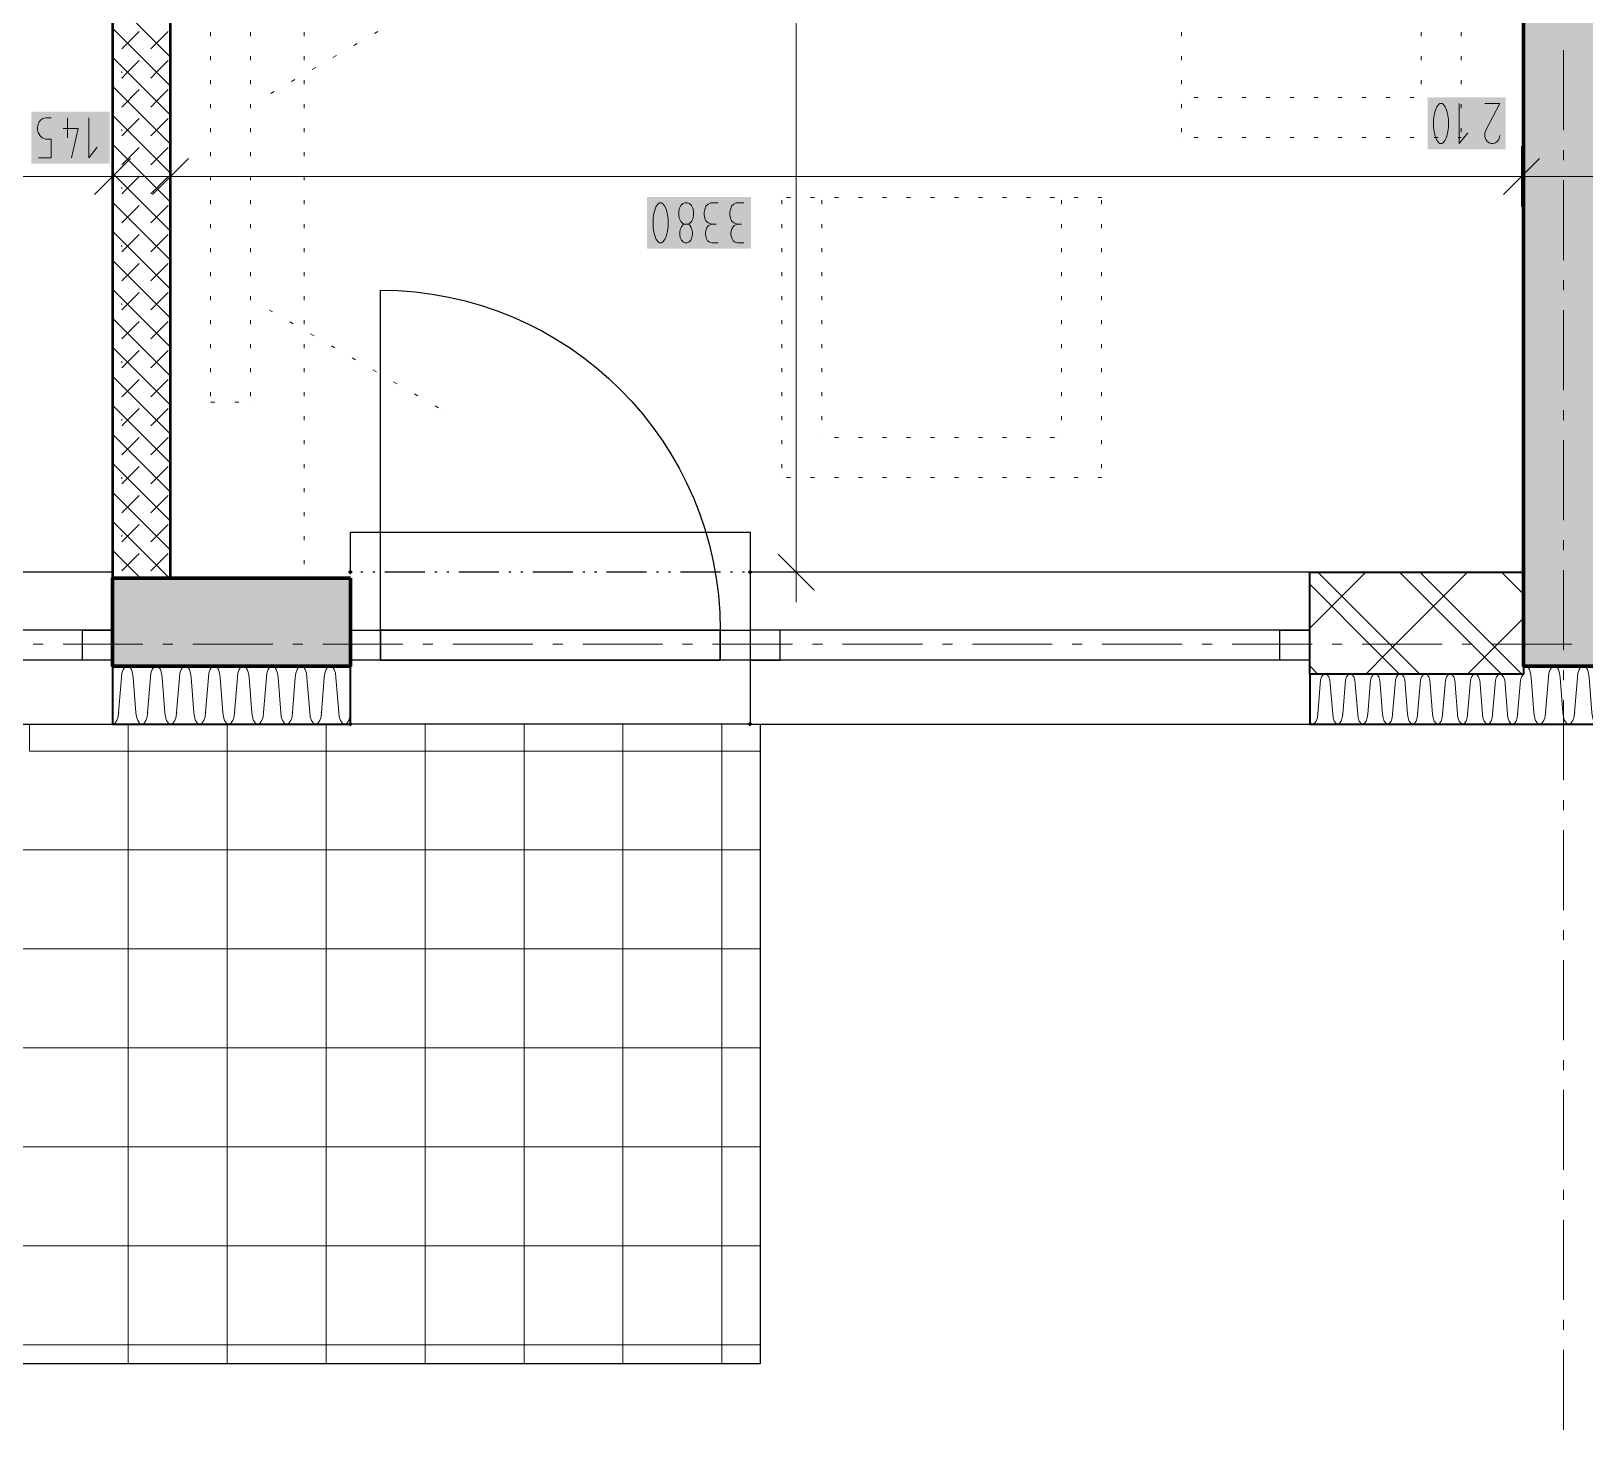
# Model space of a CAD drawing. Header units: millimetres. Extents: x 0 to 594, y 0 to 420.
# Drawn here: x 178.08 to 217.92, y 130.12 to 165.97 of the extents above; entities that cross this region are included whole.
import ezdxf

# ---------------------------------------------------------------- set-up
doc = ezdxf.new("R2010")
doc.units = ezdxf.units.MM
doc.header["$LTSCALE"] = 8
for name, color, linetype in [('PDF_Dvere', 7, 'Continuous'), ('PDF_Koty delkove', 7, 'Continuous'), ('PDF_Nabytek', 7, 'Continuous'), ('PDF_Obecne 0.25', 7, 'Continuous'), ('PDF_Okna', 7, 'Continuous'), ('PDF_Osy hlavni', 7, 'Continuous'), ('PDF_Pricky zdene', 7, 'Continuous'), ('PDF_Srafy', 7, 'Continuous'), ('PDF_Steny obvodove nosne', 7, 'Continuous'), ('PDF_Steny sendvic', 7, 'Continuous'), ('PDF_Zatepleni', 7, 'Continuous')]:
    doc.layers.add(name, color=color, linetype=linetype)

msp = doc.modelspace()

# ---------------------------------------------------------------- hatches: boundary and pattern name
at = {"layer": 'PDF_Steny obvodove nosne', "true_color": 0xc0c0c0, "transparency": 33554559}
msp.add_hatch(color=9, dxfattribs=at).paths.add_polyline_path([(218.401, 149.905), (218.401, 238.31), (216.351, 238.31), (216.351, 149.7), (218.401, 149.7)])

# ---------------------------------------------------------------- linework, layer by layer
at = {"layer": 'PDF_Dvere', "lineweight": 25}
msp.add_lwpolyline([(187.037, 150.622), (187.037, 159.335, -0.414213), (195.749, 150.622)], format="xyb", dxfattribs=at)
for points in [[(187.037, 149.854), (186.268, 149.854), (186.268, 150.622), (187.037, 150.622)], [(187.037, 149.854), (187.037, 150.622)], [(196.518, 149.854), (195.749, 149.854), (195.749, 150.622), (196.518, 150.622)], [(195.749, 149.854), (195.749, 150.622)]]:
    msp.add_lwpolyline(points, close=True, dxfattribs=at)
for points in [[(195.749, 150.622), (187.037, 150.622), (195.749, 150.622)], [(195.749, 149.854), (187.037, 149.854), (195.749, 149.854)]]:
    msp.add_lwpolyline(points, dxfattribs=at)
at = {"layer": 'PDF_Koty delkove', "lineweight": 18}
for points in [[(197.697, 152.109), (197.697, 204.109), (197.697, 212.993), (197.697, 214.479), (197.697, 216.017), (197.697, 235.697), (197.697, 238.464), (197.697, 253.839), (197.697, 256.401), (197.697, 259.169), (197.697, 289.56), (197.697, 291.046), (197.697, 340.194), (197.697, 344.089)], [(214.043, 163.71), (214.043, 163.505), (214.057, 163.404), (214.085, 163.284), (214.126, 163.181), (214.18, 163.113), (214.208, 163.096), (214.262, 163.096), (214.29, 163.113), (214.344, 163.181), (214.385, 163.284), (214.413, 163.404), (214.427, 163.505), (214.427, 163.71), (214.413, 163.813), (214.385, 163.933), (214.344, 164.035), (214.29, 164.104), (214.262, 164.121), (214.208, 164.121), (214.18, 164.104), (214.126, 164.035)], [(214.126, 164.035), (214.085, 163.933), (214.057, 163.813), (214.043, 163.71)], [(214.701, 164.121), (214.701, 163.096), (214.919, 163.369)], [(215.358, 164.121), (215.741, 164.121), (215.385, 163.438), (215.358, 163.369), (215.358, 163.267), (215.385, 163.199), (215.426, 163.148), (215.467, 163.113), (215.522, 163.096), (215.576, 163.096), (215.631, 163.113), (215.672, 163.148), (215.713, 163.199), (215.741, 163.3)], [(178.27, 162.728), (178.598, 162.728), (178.598, 163.206), (178.461, 163.206), (178.366, 163.241), (178.311, 163.292), (178.257, 163.377), (178.243, 163.445), (178.243, 163.513), (178.257, 163.582), (178.284, 163.65), (178.325, 163.701), (178.379, 163.736), (178.461, 163.753), (178.598, 163.753)], [(178.9, 163.479), (179.283, 163.479), (179.118, 162.728)], [(179.009, 163.753), (179.009, 163.241)], [(179.557, 163.753), (179.557, 162.728), (179.775, 163.001)], [(180.169, 163.019), (180.169, 162.251), (180.169, 161.482)], [(181.655, 163.019), (181.655, 162.251), (181.655, 161.482)], [(216.3, 163.019), (216.3, 162.251), (216.3, 161.482)], [(180.631, 162.712), (179.708, 161.789)], [(182.117, 162.712), (181.194, 161.789)], [(216.761, 162.712), (215.839, 161.789)], [(218.453, 162.251), (216.3, 162.251), (181.655, 162.251), (180.169, 162.251), (153.878, 162.251), (151.726, 162.251), (138.913, 162.251), (136.556, 162.251), (123.744, 162.251), (121.591, 162.251), (65.422, 162.251), (61.629, 162.251), (60.86, 162.251)], [(194.029, 161.161), (194.029, 160.956), (194.043, 160.855), (194.07, 160.735), (194.111, 160.632), (194.165, 160.564), (194.193, 160.547), (194.247, 160.547), (194.275, 160.564), (194.329, 160.632), (194.37, 160.735), (194.398, 160.855), (194.412, 160.956), (194.412, 161.161), (194.398, 161.264), (194.37, 161.384), (194.329, 161.486), (194.275, 161.555), (194.247, 161.572)], [(194.247, 161.572), (194.193, 161.572), (194.165, 161.555), (194.111, 161.486), (194.07, 161.384), (194.043, 161.264), (194.029, 161.161)], [(194.959, 161.042), (195.014, 161.094), (195.055, 161.179), (195.069, 161.264), (195.069, 161.332), (195.055, 161.418), (195.014, 161.504), (194.959, 161.555), (194.904, 161.572), (194.85, 161.572), (194.795, 161.555), (194.74, 161.504), (194.7, 161.418), (194.686, 161.332)], [(195.698, 161.572), (195.507, 161.572), (195.439, 161.537), (195.384, 161.486), (195.357, 161.401), (195.343, 161.332), (195.343, 161.264), (195.357, 161.179), (195.384, 161.111), (195.439, 161.06), (195.534, 161.025)], [(196.355, 161.572), (196.164, 161.572), (196.096, 161.537), (196.041, 161.486), (196.014, 161.401), (196, 161.332), (196, 161.264), (196.014, 161.179), (196.041, 161.111), (196.096, 161.06), (196.191, 161.025)], [(194.686, 161.332), (194.686, 161.264), (194.7, 161.179), (194.74, 161.094), (194.795, 161.042), (194.822, 161.025), (194.932, 161.025), (194.959, 161.042)], [(194.932, 161.025), (194.959, 161.008), (195, 160.956), (195.027, 160.889), (195.041, 160.82), (195.041, 160.751), (195.027, 160.684), (195, 160.615), (194.945, 160.564), (194.904, 160.547), (194.85, 160.547), (194.809, 160.564), (194.754, 160.615), (194.727, 160.684), (194.713, 160.751), (194.713, 160.82), (194.727, 160.889), (194.754, 160.956), (194.795, 161.008), (194.822, 161.025)], [(195.698, 160.547), (195.534, 160.547), (195.479, 160.564), (195.425, 160.599), (195.397, 160.65), (195.37, 160.751), (195.37, 160.82), (195.397, 160.922), (195.452, 160.991), (195.534, 161.025), (195.643, 161.025)], [(196.355, 160.547), (196.191, 160.547), (196.136, 160.564), (196.082, 160.599), (196.054, 160.65), (196.027, 160.751), (196.027, 160.82), (196.054, 160.922), (196.109, 160.991), (196.191, 161.025), (196.3, 161.025)], [(198.158, 151.647), (197.236, 152.57)], [(198.466, 152.109), (197.697, 152.109), (196.928, 152.109)], [(197.697, 152.109), (197.697, 151.34)]]:
    msp.add_lwpolyline(points, dxfattribs=at)
at = {"layer": 'PDF_Koty delkove', "color": 7, "lineweight": 18, "true_color": 0xffffff, "transparency": 33554559}
for points in [[(215.895, 164.275), (213.89, 164.275), (215.895, 162.943), (213.89, 162.943)], [(180.094, 163.907), (178.089, 163.907), (180.094, 162.574), (178.089, 162.574)], [(196.537, 161.726), (193.875, 161.726), (196.537, 160.394), (193.875, 160.394)]]:
    msp.add_solid(points, dxfattribs=at)
at = {"layer": 'PDF_Nabytek', "lineweight": 13}
for points in [[(181.655, 165.841), (181.655, 165.944)], [(182.68, 165.841), (182.68, 165.944)], [(183.705, 165.841), (183.705, 165.944)], [(185.081, 165.841), (185.081, 165.944)], [(186.886, 165.91), (186.975, 165.961)], [(207.579, 165.841), (207.579, 165.944)], [(213.729, 165.841), (213.729, 165.944)], [(214.754, 165.841), (214.754, 165.944)], [(186.354, 165.602), (186.442, 165.653)], [(181.655, 165.226), (181.655, 165.329)], [(182.68, 165.226), (182.68, 165.329)], [(183.705, 165.226), (183.705, 165.329)], [(185.081, 165.226), (185.081, 165.329)], [(185.288, 164.987), (185.377, 165.038)], [(185.821, 165.295), (185.91, 165.346)], [(207.579, 165.226), (207.579, 165.329)], [(213.729, 165.226), (213.729, 165.329)], [(214.754, 165.226), (214.754, 165.329)], [(181.655, 164.611), (181.655, 164.714)], [(182.68, 164.611), (182.68, 164.714)], [(183.705, 164.611), (183.705, 164.714)], [(184.756, 164.68), (184.845, 164.731)], [(185.081, 164.611), (185.081, 164.714)], [(207.579, 164.611), (207.579, 164.714)], [(213.729, 164.611), (213.729, 164.714)], [(214.754, 164.611), (214.754, 164.714)], [(184.193, 164.355), (184.193, 164.355)], [(184.223, 164.372), (184.312, 164.423)], [(207.579, 164.27), (207.579, 164.27)], [(208.009, 164.27), (207.906, 164.27)], [(208.624, 164.27), (208.521, 164.27)], [(209.239, 164.27), (209.136, 164.27)], [(209.854, 164.27), (209.751, 164.27)], [(210.469, 164.27), (210.366, 164.27)], [(211.084, 164.27), (210.981, 164.27)], [(211.699, 164.27), (211.596, 164.27)], [(212.314, 164.27), (212.211, 164.27)], [(212.929, 164.27), (212.826, 164.27)], [(213.544, 164.27), (213.441, 164.27)], [(213.729, 164.27), (213.729, 164.27)], [(213.729, 164.27), (213.729, 164.27)], [(181.655, 163.996), (181.655, 164.099)], [(182.68, 163.996), (182.68, 164.099)], [(183.705, 163.996), (183.705, 164.099)], [(185.081, 163.996), (185.081, 164.099)], [(207.579, 163.996), (207.579, 164.099)], [(214.754, 163.996), (214.754, 164.099)], [(181.655, 163.381), (181.655, 163.484)], [(182.68, 163.381), (182.68, 163.484)], [(183.705, 163.381), (183.705, 163.484)], [(185.081, 163.381), (185.081, 163.484)], [(207.579, 163.381), (207.579, 163.484)], [(214.754, 163.381), (214.754, 163.484)], [(207.579, 163.245), (207.579, 163.245)], [(207.579, 163.245), (207.579, 163.245)], [(208.009, 163.245), (207.906, 163.245)], [(208.624, 163.245), (208.521, 163.245)], [(209.239, 163.245), (209.136, 163.245)], [(209.854, 163.245), (209.751, 163.245)], [(210.469, 163.245), (210.366, 163.245)], [(211.084, 163.245), (210.981, 163.245)], [(211.699, 163.245), (211.596, 163.245)], [(212.314, 163.245), (212.211, 163.245)], [(212.929, 163.245), (212.826, 163.245)], [(213.544, 163.245), (213.441, 163.245)], [(214.159, 163.245), (214.056, 163.245)], [(214.754, 163.245), (214.671, 163.245)], [(214.754, 163.245), (214.754, 163.245)], [(214.754, 163.245), (214.754, 163.245)], [(181.655, 162.766), (181.655, 162.869)], [(182.68, 162.766), (182.68, 162.869)], [(183.705, 162.766), (183.705, 162.869)], [(185.081, 162.766), (185.081, 162.869)], [(181.655, 162.151), (181.655, 162.254)], [(182.68, 162.151), (182.68, 162.254)], [(183.705, 162.151), (183.705, 162.254)], [(185.081, 162.151), (185.081, 162.254)], [(181.655, 161.536), (181.655, 161.639)], [(182.68, 161.536), (182.68, 161.639)], [(183.705, 161.536), (183.705, 161.639)], [(185.081, 161.536), (185.081, 161.639)], [(197.329, 161.708), (197.329, 161.708)], [(197.329, 161.708), (197.329, 161.708)], [(197.329, 161.536), (197.329, 161.639)], [(197.554, 161.708), (197.451, 161.708)], [(198.169, 161.708), (198.066, 161.708)], [(198.354, 161.708), (198.354, 161.708)], [(198.354, 161.536), (198.354, 161.639)], [(198.784, 161.708), (198.681, 161.708)], [(199.399, 161.708), (199.296, 161.708)], [(200.014, 161.708), (199.911, 161.708)], [(200.629, 161.708), (200.526, 161.708)], [(201.244, 161.708), (201.141, 161.708)], [(201.859, 161.708), (201.756, 161.708)], [(202.474, 161.708), (202.371, 161.708)], [(203.089, 161.708), (202.986, 161.708)], [(203.704, 161.708), (203.601, 161.708)], [(204.319, 161.708), (204.216, 161.708)], [(204.504, 161.708), (204.504, 161.708)], [(204.504, 161.536), (204.504, 161.639)], [(204.934, 161.708), (204.831, 161.708)], [(205.529, 161.708), (205.446, 161.708)], [(205.529, 161.708), (205.529, 161.708)], [(205.529, 161.708), (205.529, 161.708)], [(205.529, 161.536), (205.529, 161.639)], [(181.655, 160.921), (181.655, 161.024)], [(182.68, 160.921), (182.68, 161.024)], [(183.705, 160.921), (183.705, 161.024)], [(185.081, 160.921), (185.081, 161.024)], [(197.329, 160.921), (197.329, 161.024)], [(198.354, 160.921), (198.354, 161.024)], [(204.504, 160.921), (204.504, 161.024)], [(205.529, 160.921), (205.529, 161.024)], [(181.655, 160.306), (181.655, 160.409)], [(182.68, 160.306), (182.68, 160.409)], [(183.705, 160.306), (183.705, 160.409)], [(185.081, 160.306), (185.081, 160.409)], [(197.329, 160.306), (197.329, 160.409)], [(198.354, 160.306), (198.354, 160.409)], [(204.504, 160.306), (204.504, 160.409)], [(205.529, 160.306), (205.529, 160.409)], [(181.655, 159.691), (181.655, 159.794)], [(182.68, 159.691), (182.68, 159.794)], [(183.705, 159.691), (183.705, 159.794)], [(185.081, 159.691), (185.081, 159.794)], [(197.329, 159.691), (197.329, 159.794)], [(198.354, 159.691), (198.354, 159.794)], [(204.504, 159.691), (204.504, 159.794)], [(205.529, 159.691), (205.529, 159.794)], [(181.655, 159.076), (181.655, 159.179)], [(182.68, 159.076), (182.68, 159.179)], [(183.705, 159.076), (183.705, 159.179)], [(185.081, 159.076), (185.081, 159.179)], [(197.329, 159.076), (197.329, 159.179)], [(198.354, 159.076), (198.354, 159.179)], [(204.504, 159.076), (204.504, 159.179)], [(205.529, 159.076), (205.529, 159.179)], [(184.27, 158.781), (184.193, 158.825)], [(184.193, 158.825), (184.193, 158.825)], [(181.655, 158.461), (181.655, 158.564)], [(182.68, 158.461), (182.68, 158.564)], [(183.705, 158.461), (183.705, 158.564)], [(184.802, 158.473), (184.714, 158.524)], [(185.081, 158.461), (185.081, 158.564)], [(185.335, 158.166), (185.246, 158.217)], [(197.329, 158.461), (197.329, 158.564)], [(198.354, 158.461), (198.354, 158.564)], [(204.504, 158.461), (204.504, 158.564)], [(205.529, 158.461), (205.529, 158.564)], [(181.655, 157.846), (181.655, 157.949)], [(182.68, 157.846), (182.68, 157.949)], [(183.705, 157.846), (183.705, 157.949)], [(185.081, 157.846), (185.081, 157.949)], [(185.867, 157.858), (185.779, 157.91)], [(197.329, 157.846), (197.329, 157.949)], [(198.354, 157.846), (198.354, 157.949)], [(204.504, 157.846), (204.504, 157.949)], [(205.529, 157.846), (205.529, 157.949)], [(186.4, 157.551), (186.311, 157.602)], [(181.655, 157.231), (181.655, 157.334)], [(182.68, 157.231), (182.68, 157.334)], [(183.705, 157.231), (183.705, 157.334)], [(185.081, 157.231), (185.081, 157.334)], [(186.933, 157.243), (186.844, 157.295)], [(197.329, 157.231), (197.329, 157.334)], [(198.354, 157.231), (198.354, 157.334)], [(204.504, 157.231), (204.504, 157.334)], [(205.529, 157.231), (205.529, 157.334)], [(181.655, 156.616), (181.655, 156.719)], [(182.68, 156.616), (182.68, 156.719)], [(183.705, 156.616), (183.705, 156.719)], [(185.081, 156.616), (185.081, 156.719)], [(187.465, 156.936), (187.377, 156.987)], [(187.998, 156.628), (187.909, 156.68)], [(197.329, 156.616), (197.329, 156.719)], [(198.354, 156.616), (198.354, 156.719)], [(204.504, 156.616), (204.504, 156.719)], [(205.529, 156.616), (205.529, 156.719)], [(182.68, 156.465), (182.68, 156.465)], [(182.68, 156.465), (182.68, 156.465)], [(182.794, 156.465), (182.691, 156.465)], [(183.409, 156.465), (183.306, 156.465)], [(183.705, 156.465), (183.705, 156.465)], [(183.705, 156.465), (183.705, 156.465)], [(188.53, 156.321), (188.442, 156.372)], [(188.717, 156.213), (188.717, 156.213)], [(181.655, 156.001), (181.655, 156.104)], [(185.081, 156.001), (185.081, 156.104)], [(197.329, 156.001), (197.329, 156.104)], [(198.354, 156.001), (198.354, 156.104)], [(204.504, 156.001), (204.504, 156.104)], [(205.529, 156.001), (205.529, 156.104)], [(181.655, 155.386), (181.655, 155.489)], [(185.081, 155.386), (185.081, 155.489)], [(197.329, 155.386), (197.329, 155.489)], [(198.354, 155.558), (198.354, 155.558)], [(198.354, 155.558), (198.354, 155.558)], [(198.784, 155.558), (198.681, 155.558)], [(199.399, 155.558), (199.296, 155.558)], [(200.014, 155.558), (199.911, 155.558)], [(200.629, 155.558), (200.526, 155.558)], [(201.244, 155.558), (201.141, 155.558)], [(201.859, 155.558), (201.756, 155.558)], [(202.474, 155.558), (202.371, 155.558)], [(203.089, 155.558), (202.986, 155.558)], [(203.704, 155.558), (203.601, 155.558)], [(204.319, 155.558), (204.216, 155.558)], [(204.504, 155.558), (204.504, 155.558)], [(204.504, 155.558), (204.504, 155.558)], [(205.529, 155.386), (205.529, 155.489)], [(181.655, 154.771), (181.655, 154.874)], [(185.081, 154.771), (185.081, 154.874)], [(197.329, 154.771), (197.329, 154.874)], [(205.529, 154.771), (205.529, 154.874)], [(181.655, 154.156), (181.655, 154.259)], [(185.081, 154.156), (185.081, 154.259)], [(197.329, 154.533), (197.329, 154.533)], [(197.329, 154.533), (197.329, 154.533)], [(197.554, 154.533), (197.451, 154.533)], [(198.169, 154.533), (198.066, 154.533)], [(198.784, 154.533), (198.681, 154.533)], [(199.399, 154.533), (199.296, 154.533)], [(200.014, 154.533), (199.911, 154.533)], [(200.629, 154.533), (200.526, 154.533)], [(201.244, 154.533), (201.141, 154.533)], [(201.859, 154.533), (201.756, 154.533)], [(202.474, 154.533), (202.371, 154.533)], [(203.089, 154.533), (202.986, 154.533)], [(203.704, 154.533), (203.601, 154.533)], [(204.319, 154.533), (204.216, 154.533)], [(204.934, 154.533), (204.831, 154.533)], [(205.529, 154.533), (205.446, 154.533)], [(205.529, 154.533), (205.529, 154.533)], [(205.529, 154.533), (205.529, 154.533)], [(181.655, 153.541), (181.655, 153.644)], [(185.081, 153.541), (185.081, 153.644)], [(181.655, 152.926), (181.655, 153.029)], [(185.081, 152.926), (185.081, 153.029)], [(181.655, 152.311), (181.655, 152.414)], [(185.081, 152.311), (185.081, 152.414)], [(181.655, 152.109), (181.655, 152.109)], [(185.081, 152.109), (185.081, 152.109)]]:
    msp.add_lwpolyline(points, dxfattribs=at)
at = {"layer": 'PDF_Obecne 0.25', "lineweight": 25}
for points in [[(186.268, 152.109), (186.268, 153.134), (196.518, 153.134), (196.518, 152.109)], [(196.774, 148.216), (196.774, 131.817), (165, 131.816), (165, 148.216)], [(196.518, 148.214), (186.268, 148.214)]]:
    msp.add_lwpolyline(points, dxfattribs=at)
at = {"layer": 'PDF_Okna', "lineweight": 25}
for points in [[(165.819, 148.214), (180.169, 148.214), (180.169, 152.109), (165.819, 152.109)], [(196.518, 152.109), (196.518, 148.214)], [(210.868, 152.109), (196.518, 152.109)], [(180.169, 150.622), (165.819, 150.622)], [(210.868, 150.622), (196.518, 150.622)], [(180.169, 149.854), (165.819, 149.854)], [(210.868, 149.854), (196.518, 149.854)], [(196.518, 148.214), (210.868, 148.214)]]:
    msp.add_lwpolyline(points, dxfattribs=at)
for points in [[(180.169, 149.854), (179.4, 149.854), (179.4, 150.622), (180.169, 150.622)], [(196.518, 149.854), (197.287, 149.854), (197.287, 150.622), (196.518, 150.622)], [(210.868, 149.854), (210.099, 149.854), (210.099, 150.622), (210.868, 150.622)]]:
    msp.add_lwpolyline(points, close=True, dxfattribs=at)
at = {"layer": 'PDF_Osy hlavni', "lineweight": 18}
for points in [[(217.376, 163.432), (217.376, 165.482)], [(217.376, 162.664), (217.376, 162.92)], [(217.376, 160.101), (217.376, 162.151)], [(217.376, 159.332), (217.376, 159.589)], [(217.376, 156.77), (217.376, 158.82)], [(217.376, 156.001), (217.376, 156.257)], [(217.376, 153.439), (217.376, 155.489)], [(217.376, 152.67), (217.376, 152.926)], [(217.376, 150.108), (217.376, 152.158)], [(178.386, 150.264), (178.13, 150.264)], [(180.949, 150.264), (178.899, 150.264)], [(181.718, 150.264), (181.461, 150.264)], [(184.28, 150.264), (182.23, 150.264)], [(185.049, 150.264), (184.793, 150.264)], [(187.611, 150.264), (185.561, 150.264)], [(188.38, 150.264), (188.124, 150.264)], [(190.943, 150.264), (188.893, 150.264)], [(191.711, 150.264), (191.455, 150.264)], [(194.274, 150.264), (192.224, 150.264)], [(195.043, 150.264), (194.786, 150.264)], [(197.605, 150.264), (195.555, 150.264)], [(198.374, 150.264), (198.117, 150.264)], [(200.936, 150.264), (198.886, 150.264)], [(201.705, 150.264), (201.449, 150.264)], [(204.267, 150.264), (202.217, 150.264)], [(205.036, 150.264), (204.78, 150.264)], [(207.599, 150.264), (205.549, 150.264)], [(208.367, 150.264), (208.111, 150.264)], [(210.93, 150.264), (208.88, 150.264)], [(211.699, 150.264), (211.442, 150.264)], [(214.261, 150.264), (212.211, 150.264)], [(215.03, 150.264), (214.774, 150.264)], [(217.592, 150.264), (215.542, 150.264)], [(217.376, 149.339), (217.376, 149.595)], [(217.376, 146.776), (217.376, 148.826)], [(217.376, 146.008), (217.376, 146.264)], [(217.376, 143.445), (217.376, 145.495)], [(217.376, 142.676), (217.376, 142.933)], [(217.376, 140.114), (217.376, 142.164)], [(217.376, 139.345), (217.376, 139.601)], [(217.376, 136.783), (217.376, 138.833)], [(217.376, 136.014), (217.376, 136.27)], [(217.376, 133.451), (217.376, 135.501)], [(217.376, 132.683), (217.376, 132.939)], [(217.376, 130.12), (217.376, 132.17)]]:
    msp.add_lwpolyline(points, dxfattribs=at)
at = {"layer": 'PDF_Pricky zdene', "lineweight": 50}
msp.add_lwpolyline([(181.655, 151.955), (181.655, 152.109), (181.655, 201.257), (181.502, 201.257), (180.169, 201.257), (180.169, 152.109), (180.169, 151.955)], close=True, dxfattribs=at)
at = {"layer": 'PDF_Pricky zdene', "lineweight": 9}
for points in [[(181.594, 165.961), (181.297, 165.664), (180.554, 166.407), (180.169, 166.792)], [(181.655, 164.562), (181.297, 164.921), (180.169, 166.049)], [(180.405, 165.516), (180.851, 165.961)], [(181.148, 165.516), (181.297, 165.664)], [(181.655, 165.305), (181.297, 165.664)], [(181.297, 164.178), (180.554, 164.921), (180.169, 165.305)], [(180.405, 164.772), (180.554, 164.921), (180.851, 165.218)], [(181.148, 164.772), (181.297, 164.921), (181.594, 165.218)], [(181.655, 163.076), (181.297, 163.435), (180.169, 164.562)], [(180.405, 164.029), (180.851, 164.475)], [(181.148, 164.029), (181.297, 164.178)], [(181.655, 163.819), (181.297, 164.178), (181.594, 164.475)], [(181.297, 162.692), (180.554, 163.435), (180.169, 163.819)], [(180.405, 163.286), (180.554, 163.435), (180.851, 163.732)], [(181.148, 163.286), (181.297, 163.435), (181.594, 163.732)], [(181.655, 161.59), (181.297, 161.949), (180.169, 163.076)], [(180.405, 162.543), (180.851, 162.989)], [(181.297, 162.692), (181.594, 162.989)], [(181.148, 162.543), (181.297, 162.692)], [(181.655, 162.333), (181.297, 162.692)], [(181.297, 161.205), (180.554, 161.949), (180.169, 162.333)], [(180.405, 161.8), (180.554, 161.949), (180.851, 162.246)], [(181.148, 161.8), (181.297, 161.949), (181.594, 162.246)], [(181.655, 160.104), (181.297, 160.462), (180.169, 161.59)], [(180.405, 161.057), (180.851, 161.503)], [(181.297, 161.205), (181.594, 161.503)], [(181.148, 161.057), (181.297, 161.205)], [(181.655, 160.847), (181.297, 161.205)], [(181.297, 159.719), (180.554, 160.462), (180.169, 160.847)], [(180.405, 160.314), (180.554, 160.462), (180.851, 160.76)], [(181.148, 160.314), (181.297, 160.462), (181.594, 160.76)], [(181.655, 158.617), (181.297, 158.976), (180.169, 160.104)], [(180.405, 159.571), (180.851, 160.016)], [(181.297, 159.719), (181.594, 160.016)], [(181.148, 159.571), (181.297, 159.719)], [(181.655, 159.36), (181.297, 159.719)], [(181.655, 157.874), (181.297, 158.233), (180.554, 158.976), (180.169, 159.36)], [(180.405, 158.828), (180.554, 158.976), (180.851, 159.273)], [(181.148, 158.828), (181.297, 158.976), (181.594, 159.273)], [(181.655, 157.131), (181.297, 157.49), (180.169, 158.617)], [(180.405, 158.084), (180.851, 158.53)], [(181.148, 158.084), (181.297, 158.233)], [(181.297, 158.233), (181.594, 158.53)], [(181.297, 156.747), (180.554, 157.49), (180.169, 157.874)], [(180.405, 157.341), (180.554, 157.49), (180.851, 157.787)], [(181.148, 157.341), (181.297, 157.49), (181.594, 157.787)], [(181.655, 155.645), (181.297, 156.004), (180.169, 157.131)], [(180.405, 156.598), (180.851, 157.044)], [(181.297, 156.747), (181.594, 157.044)], [(181.148, 156.598), (181.297, 156.747)], [(181.655, 156.388), (181.297, 156.747)], [(181.297, 155.261), (180.554, 156.004), (180.169, 156.388)], [(180.405, 155.855), (180.554, 156.004), (180.851, 156.301)], [(181.148, 155.855), (181.297, 156.004), (181.594, 156.301)], [(181.655, 154.159), (181.297, 154.517), (180.169, 155.645)], [(180.405, 155.112), (180.851, 155.558)], [(181.297, 155.261), (181.594, 155.558)], [(181.148, 155.112), (181.297, 155.261)], [(181.655, 154.902), (181.297, 155.261)], [(181.297, 153.774), (180.554, 154.517), (180.169, 154.902)], [(180.405, 154.369), (180.554, 154.517), (180.851, 154.815)], [(181.148, 154.369), (181.297, 154.517), (181.594, 154.815)], [(181.655, 152.672), (181.297, 153.031), (180.169, 154.159)], [(180.405, 153.626), (180.851, 154.072)], [(181.655, 153.416), (181.297, 153.774), (181.594, 154.072)], [(181.63, 151.955), (181.297, 152.288), (180.554, 153.031), (180.169, 153.416)], [(181.148, 153.626), (181.297, 153.774)], [(180.405, 152.883), (180.554, 153.031), (180.851, 153.328)], [(181.148, 152.883), (181.297, 153.031), (181.594, 153.328)], [(180.887, 151.955), (180.169, 152.672)], [(180.405, 152.139), (180.851, 152.585)], [(181.148, 152.139), (181.297, 152.288)], [(181.297, 152.288), (181.594, 152.585)]]:
    msp.add_lwpolyline(points, dxfattribs=at)
at = {"layer": 'PDF_Pricky zdene', "lineweight": 9, "transparency": 33554559}
for points in [[(180.405, 164.901), (180.382, 164.924), (180.428, 164.924), (180.405, 164.947)], [(181.297, 164.898), (181.274, 164.921), (181.32, 164.921), (181.297, 164.944)], [(180.405, 163.415), (180.382, 163.438), (180.428, 163.438), (180.405, 163.461)], [(181.297, 163.412), (181.274, 163.435), (181.32, 163.435), (181.297, 163.458)], [(180.405, 161.929), (180.382, 161.952), (180.428, 161.952), (180.405, 161.975)], [(181.297, 161.926), (181.274, 161.949), (181.32, 161.949), (181.297, 161.972)], [(180.405, 160.442), (180.382, 160.465), (180.428, 160.465), (180.405, 160.488)], [(181.297, 160.439), (181.274, 160.462), (181.32, 160.462), (181.297, 160.485)], [(180.405, 158.956), (180.382, 158.979), (180.428, 158.979), (180.405, 159.002)], [(181.297, 158.953), (181.274, 158.976), (181.32, 158.976), (181.297, 158.999)], [(180.405, 157.47), (180.382, 157.493), (180.428, 157.493), (180.405, 157.516)], [(181.297, 157.467), (181.274, 157.49), (181.32, 157.49), (181.297, 157.513)], [(180.405, 155.984), (180.382, 156.007), (180.428, 156.007), (180.405, 156.03)], [(181.297, 155.981), (181.274, 156.004), (181.32, 156.004), (181.297, 156.027)], [(180.405, 154.497), (180.382, 154.52), (180.428, 154.52), (180.405, 154.543)], [(181.297, 154.494), (181.274, 154.517), (181.32, 154.517), (181.297, 154.54)], [(180.405, 153.011), (180.382, 153.034), (180.428, 153.034), (180.405, 153.057)], [(181.297, 153.008), (181.274, 153.031), (181.32, 153.031), (181.297, 153.054)]]:
    msp.add_solid(points, dxfattribs=at)
at = {"layer": 'PDF_Srafy', "lineweight": 9}
for points in [[(188.183, 148.216), (188.183, 147.522), (188.183, 142.449), (188.183, 137.375), (183.11, 137.375), (178.037, 137.375), (172.963, 137.375), (167.89, 137.375), (165, 137.375)], [(185.647, 148.216), (185.647, 144.985), (185.647, 139.912), (180.573, 139.912), (175.5, 139.912), (170.426, 139.912), (165.353, 139.912), (165, 139.912)], [(183.11, 148.216), (183.11, 147.522), (183.11, 142.449), (178.037, 142.449), (172.963, 142.449), (167.89, 142.449), (165, 142.449)], [(180.573, 148.216), (180.573, 144.985), (175.5, 144.985), (170.426, 144.985), (165.353, 144.985), (165, 144.985)], [(196.774, 147.522), (193.257, 147.522), (188.183, 147.522), (183.11, 147.522), (178.037, 147.522), (178.037, 148.216)], [(190.72, 148.216), (190.72, 144.985), (190.72, 139.912), (190.72, 134.838)], [(193.257, 148.216), (193.257, 147.522), (193.257, 142.449), (193.257, 137.375), (193.257, 132.302)], [(195.794, 148.216), (195.794, 144.985), (195.794, 139.912), (195.794, 134.838), (195.794, 131.817)], [(196.774, 144.985), (195.794, 144.985), (190.72, 144.985), (185.647, 144.985), (180.573, 144.985)], [(180.573, 144.985), (180.573, 139.912), (180.573, 134.838), (180.573, 131.817)], [(196.774, 142.449), (193.257, 142.449), (188.183, 142.449), (183.11, 142.449)], [(183.11, 142.449), (183.11, 137.375), (183.11, 132.302), (183.11, 131.817)], [(196.774, 139.912), (195.794, 139.912), (190.72, 139.912), (185.647, 139.912)], [(185.647, 139.912), (185.647, 134.838), (185.647, 131.817)], [(196.774, 137.375), (193.257, 137.375), (188.183, 137.375)], [(188.183, 137.375), (188.183, 132.302), (188.183, 131.817)], [(185.647, 134.838), (180.573, 134.838), (175.5, 134.838), (170.426, 134.838), (165.353, 134.838), (165, 134.838)], [(196.774, 134.838), (195.794, 134.838), (190.72, 134.838), (185.647, 134.838)], [(190.72, 134.838), (190.72, 131.817)], [(188.183, 132.302), (183.11, 132.302), (178.037, 132.302), (172.963, 132.302), (167.89, 132.302), (165, 132.302)], [(196.774, 132.302), (193.257, 132.302), (188.183, 132.302)], [(193.257, 132.302), (193.257, 131.817)]]:
    msp.add_lwpolyline(points, dxfattribs=at)
at = {"layer": 'PDF_Steny obvodove nosne', "lineweight": 70}
for points in [[(218.401, 149.905), (218.401, 152.109), (218.401, 225.754), (218.401, 227.343), (218.401, 235.85), (218.401, 238.31), (216.351, 238.31), (216.351, 235.85), (216.351, 227.343), (216.351, 225.754), (216.351, 152.314), (216.351, 152.109), (216.351, 149.7), (218.401, 149.7)], [(186.268, 151.955), (181.655, 151.955), (180.169, 151.955), (180.169, 149.7), (186.268, 149.7)]]:
    msp.add_lwpolyline(points, close=True, dxfattribs=at)
at = {"layer": 'PDF_Steny obvodove nosne', "color": 9, "lineweight": 9, "true_color": 0xc0c0c0, "transparency": 33554559}
msp.add_solid([(186.268, 151.955), (180.169, 151.955), (186.268, 149.7), (180.169, 149.7)], dxfattribs=at)
at = {"layer": 'PDF_Steny sendvic', "lineweight": 25}
for points in [[(186.279, 152.109), (186.268, 152.109)], [(186.586, 152.109), (186.535, 152.109)], [(186.894, 152.109), (186.843, 152.109)], [(188.175, 152.109), (187.15, 152.109)], [(188.483, 152.109), (188.431, 152.109)], [(188.79, 152.109), (188.739, 152.109)], [(190.071, 152.109), (189.046, 152.109)], [(190.379, 152.109), (190.328, 152.109)], [(190.686, 152.109), (190.635, 152.109)], [(191.968, 152.109), (190.943, 152.109)], [(192.275, 152.109), (192.224, 152.109)], [(192.583, 152.109), (192.531, 152.109)], [(193.864, 152.109), (192.839, 152.109)], [(194.171, 152.109), (194.12, 152.109)], [(194.479, 152.109), (194.428, 152.109)], [(195.76, 152.109), (194.735, 152.109)], [(196.067, 152.109), (196.016, 152.109)], [(196.375, 152.109), (196.324, 152.109)], [(186.279, 148.214), (186.268, 148.214)], [(186.586, 148.214), (186.535, 148.214)], [(186.894, 148.214), (186.843, 148.214)], [(188.175, 148.214), (187.15, 148.214)], [(188.483, 148.214), (188.431, 148.214)], [(188.79, 148.214), (188.739, 148.214)], [(190.071, 148.214), (189.046, 148.214)], [(190.379, 148.214), (190.328, 148.214)], [(190.686, 148.214), (190.635, 148.214)], [(191.968, 148.214), (190.943, 148.214)], [(192.275, 148.214), (192.224, 148.214)], [(192.583, 148.214), (192.531, 148.214)], [(193.864, 148.214), (192.839, 148.214)], [(194.171, 148.214), (194.12, 148.214)], [(194.479, 148.214), (194.428, 148.214)], [(195.76, 148.214), (194.735, 148.214)], [(196.067, 148.214), (196.016, 148.214)], [(196.375, 148.214), (196.324, 148.214)]]:
    msp.add_lwpolyline(points, dxfattribs=at)
at = {"layer": 'PDF_Steny sendvic', "lineweight": 9}
for points in [[(210.868, 150.674), (212.303, 152.109)], [(213.692, 149.495), (213.128, 150.059), (212.866, 150.32), (211.078, 152.109)], [(212.303, 149.495), (212.866, 150.059), (214.916, 152.109)], [(215.783, 149.495), (215.48, 149.797), (215.219, 150.059), (213.169, 152.109)], [(216.305, 149.495), (215.742, 150.059), (215.48, 150.32), (213.692, 152.109)], [(216.351, 151.54), (215.783, 152.109)], [(216.351, 152.063), (216.305, 152.109)], [(213.169, 149.495), (212.866, 149.797), (212.605, 150.059), (210.868, 151.796)], [(214.916, 149.495), (215.48, 150.059), (216.351, 150.93)], [(211.078, 149.495), (210.868, 149.705)], [(211.251, 149.495), (211.215, 149.477), (211.174, 149.421), (211.146, 149.337), (211.136, 149.239)], [(211.394, 149.239), (211.384, 149.337), (211.356, 149.421), (211.314, 149.477), (211.278, 149.495)], [(211.892, 149.495), (211.856, 149.477), (211.814, 149.421), (211.786, 149.337), (211.777, 149.239)], [(212.034, 149.239), (212.024, 149.337), (211.996, 149.421), (211.955, 149.477), (211.919, 149.495)], [(212.533, 149.495), (212.497, 149.477), (212.455, 149.421), (212.427, 149.337), (212.417, 149.239)], [(212.675, 149.239), (212.665, 149.337), (212.637, 149.421), (212.595, 149.477), (212.559, 149.495)], [(213.173, 149.495), (213.137, 149.477), (213.096, 149.421), (213.068, 149.337), (213.058, 149.239)], [(213.315, 149.239), (213.306, 149.337), (213.278, 149.421), (213.236, 149.477), (213.2, 149.495)], [(213.814, 149.495), (213.778, 149.477), (213.736, 149.421), (213.708, 149.337), (213.698, 149.239)], [(213.956, 149.239), (213.946, 149.337), (213.918, 149.421), (213.876, 149.477), (213.841, 149.495)], [(214.454, 149.495), (214.419, 149.477), (214.377, 149.421), (214.349, 149.337), (214.339, 149.239)], [(214.597, 149.239), (214.587, 149.337), (214.559, 149.421), (214.517, 149.477), (214.481, 149.495)], [(215.095, 149.495), (215.059, 149.477), (215.017, 149.421), (214.989, 149.337), (214.98, 149.239)], [(215.237, 149.239), (215.227, 149.337), (215.199, 149.421), (215.158, 149.477), (215.122, 149.495)], [(215.736, 149.495), (215.7, 149.477), (215.658, 149.421), (215.63, 149.337), (215.62, 149.239)], [(215.878, 149.239), (215.868, 149.337), (215.84, 149.421), (215.798, 149.477), (215.763, 149.495)], [(216.351, 149.482), (216.34, 149.477), (216.299, 149.421), (216.271, 149.337), (216.261, 149.239)], [(211.136, 149.239), (211.073, 148.47)], [(211.136, 149.239), (211.136, 149.239)], [(211.457, 148.47), (211.394, 149.239)], [(211.777, 149.239), (211.713, 148.47)], [(211.777, 149.239), (211.777, 149.239)], [(212.098, 148.47), (212.034, 149.239)], [(212.417, 149.239), (212.354, 148.47)], [(212.417, 149.239), (212.417, 149.239)], [(212.738, 148.47), (212.675, 149.239)], [(213.058, 149.239), (212.994, 148.47)], [(213.058, 149.239), (213.058, 149.239)], [(213.379, 148.47), (213.315, 149.239)], [(213.698, 149.239), (213.635, 148.47)], [(213.698, 149.239), (213.698, 149.239)], [(214.019, 148.47), (213.956, 149.239)], [(214.339, 149.239), (214.276, 148.47)], [(214.339, 149.239), (214.339, 149.239)], [(214.66, 148.47), (214.597, 149.239)], [(214.98, 149.239), (214.916, 148.47)], [(214.98, 149.239), (214.98, 149.239)], [(215.237, 149.239), (215.301, 148.47), (215.31, 148.372), (215.338, 148.289), (215.38, 148.233), (215.429, 148.214)], [(215.62, 149.239), (215.557, 148.47)], [(215.62, 149.239), (215.62, 149.239)], [(215.941, 148.47), (215.878, 149.239)], [(216.261, 149.239), (216.197, 148.47)], [(216.261, 149.239), (216.261, 149.239)], [(210.868, 148.27), (210.895, 148.233), (210.944, 148.214)], [(210.944, 148.214), (210.993, 148.233), (211.035, 148.289), (211.063, 148.372), (211.073, 148.47)], [(211.457, 148.47), (211.467, 148.372), (211.494, 148.289), (211.536, 148.233), (211.585, 148.214)], [(211.585, 148.214), (211.634, 148.233), (211.676, 148.289), (211.703, 148.372), (211.713, 148.47)], [(212.098, 148.47), (212.107, 148.372), (212.135, 148.289), (212.177, 148.233), (212.226, 148.214)], [(212.226, 148.214), (212.226, 148.214), (212.275, 148.233), (212.316, 148.289), (212.344, 148.372), (212.354, 148.47)], [(212.738, 148.47), (212.748, 148.372), (212.776, 148.289), (212.817, 148.233), (212.866, 148.214)], [(212.866, 148.214), (212.915, 148.233), (212.957, 148.289), (212.985, 148.372), (212.994, 148.47)], [(213.379, 148.47), (213.389, 148.372), (213.416, 148.289), (213.458, 148.233), (213.507, 148.214)], [(213.507, 148.214), (213.556, 148.233), (213.597, 148.289), (213.625, 148.372), (213.635, 148.47)], [(214.019, 148.47), (214.029, 148.372), (214.057, 148.289), (214.098, 148.233), (214.148, 148.214)], [(214.148, 148.214), (214.197, 148.233), (214.238, 148.289), (214.266, 148.372), (214.276, 148.47)], [(214.66, 148.47), (214.67, 148.372), (214.698, 148.289), (214.739, 148.233), (214.788, 148.214)], [(214.788, 148.214), (214.837, 148.233), (214.879, 148.289), (214.907, 148.372), (214.916, 148.47)], [(215.429, 148.214), (215.478, 148.233), (215.519, 148.289), (215.547, 148.372), (215.557, 148.47)], [(215.941, 148.47), (215.951, 148.372), (215.979, 148.289), (216.02, 148.233), (216.069, 148.214)], [(216.069, 148.214), (216.118, 148.233), (216.16, 148.289), (216.188, 148.372), (216.197, 148.47)], [(214.148, 148.214), (214.148, 148.214)], [(214.788, 148.214), (214.788, 148.214)]]:
    msp.add_lwpolyline(points, dxfattribs=at)
at = {"layer": 'PDF_Steny sendvic', "lineweight": 35}
for points in [[(210.868, 149.495), (210.868, 149.854), (210.868, 150.622), (210.868, 152.109), (216.3, 152.109), (216.351, 152.109), (216.351, 149.7), (216.351, 149.495), (210.868, 149.495)], [(216.351, 149.495), (210.868, 149.495)], [(210.868, 149.495), (210.868, 148.214), (216.351, 148.214)]]:
    msp.add_lwpolyline(points, dxfattribs=at)
at = {"layer": 'PDF_Steny sendvic', "lineweight": 25, "transparency": 33554559}
for points in [[(186.332, 152.109), (186.268, 152.045), (186.268, 152.173), (186.204, 152.109)], [(196.582, 152.109), (196.518, 152.045), (196.518, 152.173), (196.454, 152.109)], [(186.332, 148.214), (186.268, 148.15), (186.268, 148.278), (186.204, 148.214)], [(196.582, 148.214), (196.518, 148.15), (196.518, 148.278), (196.454, 148.214)]]:
    msp.add_solid(points, dxfattribs=at)
at = {"layer": 'PDF_Steny sendvic', "lineweight": 9, "transparency": 33554559}
for points in [[(212.866, 150.036), (212.843, 150.059), (212.889, 150.059), (212.866, 150.082)], [(215.48, 150.036), (215.457, 150.059), (215.503, 150.059), (215.48, 150.082)], [(211.073, 148.447), (211.049, 148.47), (211.096, 148.47), (211.073, 148.493)], [(211.713, 148.447), (211.69, 148.47), (211.736, 148.47), (211.713, 148.493)], [(212.354, 148.447), (212.331, 148.47), (212.377, 148.47), (212.354, 148.493)], [(212.994, 148.447), (212.971, 148.47), (213.017, 148.47), (212.994, 148.493)], [(213.635, 148.447), (213.612, 148.47), (213.658, 148.47), (213.635, 148.493)], [(214.276, 148.447), (214.253, 148.47), (214.299, 148.47), (214.276, 148.493)], [(214.916, 148.447), (214.893, 148.47), (214.939, 148.47), (214.916, 148.493)], [(215.557, 148.447), (215.534, 148.47), (215.58, 148.47), (215.557, 148.493)], [(216.197, 148.447), (216.174, 148.47), (216.221, 148.47), (216.197, 148.493)]]:
    msp.add_solid(points, dxfattribs=at)
at = {"layer": 'PDF_Zatepleni', "lineweight": 35}
msp.add_lwpolyline([(186.268, 149.7), (180.169, 149.7), (180.169, 148.214), (186.268, 148.214), (186.268, 149.495)], close=True, dxfattribs=at)
at = {"layer": 'PDF_Zatepleni', "lineweight": 9}
for points in [[(180.53, 149.7), (180.489, 149.679), (180.44, 149.614), (180.408, 149.517), (180.397, 149.403)], [(180.769, 148.511), (180.695, 149.403), (180.684, 149.517), (180.652, 149.614), (180.603, 149.679), (180.562, 149.7)], [(181.274, 149.7), (181.232, 149.679), (181.184, 149.614), (181.151, 149.517), (181.14, 149.403)], [(181.512, 148.511), (181.439, 149.403), (181.427, 149.517), (181.395, 149.614), (181.346, 149.679), (181.305, 149.7)], [(182.017, 149.7), (181.975, 149.679), (181.927, 149.614), (181.894, 149.517), (181.883, 149.403)], [(182.255, 148.511), (182.182, 149.403), (182.17, 149.517), (182.138, 149.614), (182.089, 149.679), (182.048, 149.7)], [(182.76, 149.7), (182.718, 149.679), (182.67, 149.614), (182.637, 149.517), (182.626, 149.403)], [(182.998, 148.511), (182.925, 149.403), (182.913, 149.517), (182.881, 149.614), (182.833, 149.679), (182.791, 149.7)], [(183.503, 149.7), (183.461, 149.679), (183.413, 149.614), (183.381, 149.517), (183.369, 149.403)], [(183.741, 148.511), (183.668, 149.403), (183.657, 149.517), (183.624, 149.614), (183.576, 149.679), (183.534, 149.7)], [(184.156, 149.614), (184.124, 149.517), (184.112, 149.403)], [(184.246, 149.7), (184.205, 149.679), (184.156, 149.614)], [(184.367, 149.614), (184.319, 149.679), (184.277, 149.7)], [(184.411, 149.403), (184.4, 149.517), (184.367, 149.614)], [(184.989, 149.7), (184.948, 149.679), (184.899, 149.614), (184.867, 149.517), (184.855, 149.403)], [(185.154, 149.403), (185.143, 149.517), (185.11, 149.614), (185.062, 149.679), (185.02, 149.7)], [(185.732, 149.7), (185.691, 149.679), (185.642, 149.614), (185.61, 149.517), (185.599, 149.403)], [(185.897, 149.403), (185.886, 149.517), (185.854, 149.614), (185.805, 149.679), (185.764, 149.7)], [(216.379, 149.7), (216.351, 149.686)], [(216.411, 149.7), (216.452, 149.679), (216.501, 149.614), (216.533, 149.517), (216.544, 149.403), (216.618, 148.511), (216.629, 148.397), (216.661, 148.301), (216.71, 148.236), (216.767, 148.214), (216.823, 148.236), (216.872, 148.301), (216.904, 148.397), (216.915, 148.511), (216.989, 149.403)], [(217.122, 149.7), (217.081, 149.679), (217.032, 149.614), (217, 149.517), (216.989, 149.403)], [(217.154, 149.7), (217.195, 149.679), (217.244, 149.614), (217.276, 149.517), (217.287, 149.403), (217.361, 148.511), (217.372, 148.397), (217.405, 148.301), (217.453, 148.236), (217.51, 148.214), (217.567, 148.236), (217.615, 148.301), (217.647, 148.397), (217.658, 148.511), (217.732, 149.403)], [(217.866, 149.7), (217.824, 149.679), (217.776, 149.614), (217.743, 149.517), (217.732, 149.403)], [(217.897, 149.7), (217.938, 149.679), (217.987, 149.614), (218.019, 149.517), (218.031, 149.403), (218.104, 148.511), (218.115, 148.397), (218.148, 148.301), (218.196, 148.236), (218.253, 148.214), (218.31, 148.236), (218.358, 148.301), (218.39, 148.397), (218.401, 148.511)], [(180.397, 149.403), (180.323, 148.511)], [(180.397, 149.403), (180.397, 149.403)], [(181.14, 149.403), (181.066, 148.511)], [(181.14, 149.403), (181.14, 149.403)], [(181.883, 149.403), (181.809, 148.511)], [(181.883, 149.403), (181.883, 149.403)], [(182.626, 149.403), (182.552, 148.511)], [(182.626, 149.403), (182.626, 149.403)], [(183.369, 149.403), (183.296, 148.511)], [(183.369, 149.403), (183.369, 149.403)], [(184.112, 149.403), (184.039, 148.511)], [(184.112, 149.403), (184.112, 149.403)], [(184.485, 148.511), (184.411, 149.403)], [(184.855, 149.403), (184.782, 148.511)], [(184.855, 149.403), (184.855, 149.403)], [(185.228, 148.511), (185.154, 149.403)], [(185.599, 149.403), (185.525, 148.511)], [(185.599, 149.403), (185.599, 149.403)], [(185.971, 148.511), (185.897, 149.403)], [(216.989, 149.403), (216.989, 149.403)], [(217.732, 149.403), (217.732, 149.403)], [(180.175, 148.214), (180.231, 148.236), (180.28, 148.301), (180.312, 148.397), (180.323, 148.511)], [(180.769, 148.511), (180.78, 148.397), (180.813, 148.301), (180.861, 148.236), (180.918, 148.214)], [(180.918, 148.214), (180.975, 148.236), (181.023, 148.301), (181.055, 148.397), (181.066, 148.511)], [(181.512, 148.511), (181.523, 148.397), (181.556, 148.301), (181.604, 148.236), (181.661, 148.214)], [(181.661, 148.214), (181.718, 148.236), (181.766, 148.301), (181.798, 148.397), (181.809, 148.511)], [(182.255, 148.511), (182.267, 148.397), (182.299, 148.301), (182.347, 148.236), (182.404, 148.214)], [(182.404, 148.214), (182.461, 148.236), (182.509, 148.301), (182.541, 148.397), (182.552, 148.511)], [(182.998, 148.511), (183.01, 148.397), (183.042, 148.301), (183.09, 148.236), (183.147, 148.214)], [(183.147, 148.214), (183.204, 148.236), (183.252, 148.301), (183.284, 148.397), (183.296, 148.511)], [(183.741, 148.511), (183.753, 148.397), (183.785, 148.301), (183.833, 148.236), (183.89, 148.214)], [(183.89, 148.214), (183.947, 148.236), (183.995, 148.301), (184.027, 148.397), (184.039, 148.511)], [(184.485, 148.511), (184.496, 148.397), (184.528, 148.301), (184.576, 148.236), (184.633, 148.214)], [(184.633, 148.214), (184.69, 148.236), (184.738, 148.301), (184.771, 148.397), (184.782, 148.511)], [(185.228, 148.511), (185.239, 148.397), (185.271, 148.301), (185.319, 148.236), (185.376, 148.214)], [(185.376, 148.214), (185.433, 148.236), (185.481, 148.301), (185.514, 148.397), (185.525, 148.511)], [(185.971, 148.511), (185.982, 148.397), (186.014, 148.301), (186.063, 148.236), (186.119, 148.214)], [(186.119, 148.214), (186.176, 148.236), (186.225, 148.301), (186.257, 148.397), (186.268, 148.511)], [(186.268, 148.511), (186.268, 148.511)], [(180.169, 148.216), (180.175, 148.214)]]:
    msp.add_lwpolyline(points, dxfattribs=at)
at = {"layer": 'PDF_Zatepleni', "lineweight": 35}
for points in [[(218.401, 149.495), (218.401, 149.7), (216.351, 149.7), (216.351, 149.495)], [(216.351, 148.214), (218.401, 148.214)]]:
    msp.add_lwpolyline(points, dxfattribs=at)
at = {"layer": 'PDF_Zatepleni', "lineweight": 9, "transparency": 33554559}
for points in [[(180.323, 148.488), (180.3, 148.511), (180.346, 148.511), (180.323, 148.534)], [(181.066, 148.488), (181.043, 148.511), (181.089, 148.511), (181.066, 148.534)], [(181.809, 148.488), (181.786, 148.511), (181.832, 148.511), (181.809, 148.534)], [(182.552, 148.488), (182.529, 148.511), (182.576, 148.511), (182.552, 148.534)], [(183.296, 148.488), (183.273, 148.511), (183.319, 148.511), (183.296, 148.534)], [(184.039, 148.488), (184.016, 148.511), (184.062, 148.511), (184.039, 148.534)], [(184.782, 148.488), (184.759, 148.511), (184.805, 148.511), (184.782, 148.534)], [(185.525, 148.488), (185.502, 148.511), (185.548, 148.511), (185.525, 148.534)], [(186.268, 148.488), (186.245, 148.511), (186.268, 148.534)], [(216.915, 148.488), (216.892, 148.511), (216.938, 148.511), (216.915, 148.534)], [(217.658, 148.488), (217.635, 148.511), (217.681, 148.511), (217.658, 148.534)]]:
    msp.add_solid(points, dxfattribs=at)

doc.saveas('drawing.dxf')
